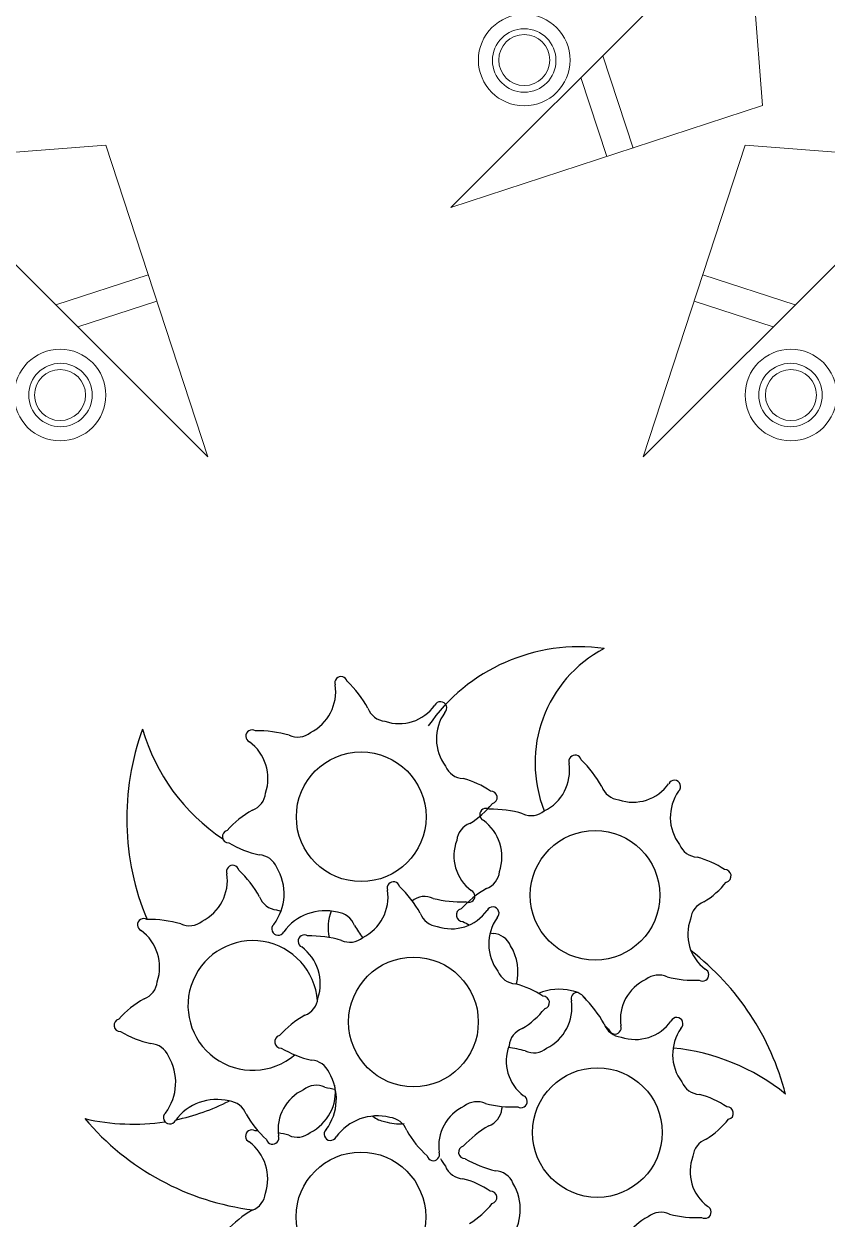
# Model space of a CAD drawing. Header units: millimetres. Extents: x 105 to 1807, y -268 to 915.
# Drawn here: x 988.676 to 989.153, y 436.076 to 436.787 of the extents above; entities that cross this region are included whole.
import ezdxf

# ---------------------------------------------------------------- set-up
doc = ezdxf.new("R2010")
doc.units = ezdxf.units.MM
doc.layers.add('MUEBLES', color=12, linetype='Continuous')

# ---------------------------------------------------------------- blocks, each defined once
blk = doc.blocks.new('nueva mesa comedor')
at = {"layer": 'MUEBLES', "color": 8, "lineweight": 0}
for p, q in [((1164.86456, 522.7895, -0.00572), (1165.02502, 522.94997, -0.00572)), ((1165.02502, 522.94997, -0.00572), (1164.96985, 522.78135, -0.00572)), ((1165.26057, 522.94997, -0.00572), (1165.31575, 522.78135, -0.00572)), ((1165.42103, 522.7895, -0.00572), (1165.26057, 522.94997, -0.00572)), ((1164.99743, 522.86566, -0.00572), (1164.9547, 522.87964, -0.00572)), ((1165.28816, 522.86566, -0.00572), (1165.3309, 522.87964, -0.00572)), ((1164.99277, 522.85141, -0.00572), (1164.94281, 522.86776, -0.00572)), ((1165.29282, 522.85141, -0.00572), (1165.34278, 522.86776, -0.00572)), ((1165.12907, 522.81513, -0.00572), (1164.96044, 522.75995, -0.00572)), ((1164.96859, 522.65466, -0.00572), (1165.12907, 522.81513, -0.00572)), ((1164.96985, 522.78135, -0.00572), (1164.86456, 522.7895, -0.00572)), ((1165.31575, 522.78135, -0.00572), (1165.42103, 522.7895, -0.00572)), ((1165.0305, 522.78288, -0.00572), (1165.04685, 522.73291, -0.00572)), ((1165.04475, 522.78754, -0.00572), (1165.05874, 522.7448, -0.00572)), ((1164.96044, 522.75995, -0.00572), (1164.96859, 522.65466, -0.00572))]:
    blk.add_line(p, q, dxfattribs=at)
at = {"layer": 'MUEBLES', "color": 4, "extrusion": (-0.001197, -0.00017894, 0.999999)}
for centre in [(1165.17689, 523.36087, -1.48839), (1165.04899, 523.31524, -1.48839), (1165.14846, 523.2554, -1.48839), (1165.05024, 523.18688, -1.48839), (1165.17675, 523.1444, -1.48839)]:
    blk.add_circle(centre, 0.03507, dxfattribs=at)
at = {"layer": 'MUEBLES', "color": 8, "lineweight": 0}
for centre, radius in [((1164.94513, 522.9165, -0.00572), 0.02479), ((1165.34046, 522.9165, -0.00572), 0.02479), ((1164.94537, 522.9165, -0.00572), 0.01718), ((1165.34022, 522.9165, -0.00572), 0.01718), ((1164.94513, 522.9165, -0.00572), 0.0138), ((1165.34046, 522.9165, -0.00572), 0.0138), ((1165.08939, 522.73527, -0.00572), 0.02479), ((1165.08939, 522.73551, -0.00572), 0.01718), ((1165.08939, 522.73527, -0.00572), 0.0138)]:
    blk.add_circle(centre, radius, dxfattribs=at)
at = {"layer": 'MUEBLES', "color": 4, "extrusion": (-0.001197, -0.00017894, 0.999999)}
for centre, radius, start, end in [((1165.01167, 523.38233, -1.48839), 0.02363, 294.63988, 8.38003), ((1165.11824, 523.35687, -1.48839), 0.02756, 143.00653, 211.10706), ((1165.14387, 523.32307, -1.48839), 0.04878, 121.89505, 141.12253), ((1165.20735, 523.40655, -1.48839), 0.05687, 299.88193, 317.68669), ((1164.99089, 523.35823, -1.48839), 0.00341, 59.3875, 244.24822), ((1164.99563, 523.30541, -1.48839), 0.05584, 75.11666, 93.08538), ((1165.01456, 523.36935, -1.48839), 0.01098, 245.28263, 309.35219), ((1165.23949, 523.34695, -1.48839), 0.01098, 110.28263, 174.35219), ((1165.21787, 523.21663, -1.48839), 0.1415, 40.0511, 82.9585), ((1164.97543, 523.33638, -1.48839), 0.0234, 339.23609, 53.33793), ((1165.10674, 523.35038, -1.48839), 0.00341, 104.3875, 272.61598), ((1165.13426, 523.38735, -1.48839), 0.04878, 235.88095, 255.10843), ((1165.25202, 523.34021, -1.48839), 0.02473, 161.56987, 233.59229), ((1165.10478, 523.34686, -1.48839), 0.01098, 202.65129, 266.72085), ((1165.12109, 523.32925, -1.48839), 0.01098, 22.65129, 86.72085), ((1165.09148, 523.28046, -1.48839), 0.05687, 59.31679, 77.12155), ((1165.11163, 523.31868, -1.48839), 0.02456, 25.55713, 37.06297), ((1164.98639, 523.32916, -1.48839), 0.01098, 290.28263, 354.35219), ((1165.12065, 523.32595, -1.48839), 0.00341, 284.3875, 92.61598), ((1165.11115, 523.32249, -1.48839), 0.02363, 294.63988, 8.38003), ((1165.13775, 523.32706, -1.48839), 0.00341, 14.3875, 199.24822), ((1165.10279, 523.28587, -1.48839), 0.05685, 29.88594, 47.69359), ((1165.01597, 523.27745, -1.48839), 0.04878, 121.89505, 141.12253), ((1165.07945, 523.36093, -1.48839), 0.05687, 299.88193, 317.68669), ((1165.19339, 523.31612, -1.48839), 0.00341, 312.75526, 154.24822), ((1165.21131, 523.30676, -1.48839), 0.01098, 65.28263, 129.35219), ((1165.22465, 523.31815, -1.48839), 0.00341, 14.3875, 199.24822), ((1165.18969, 523.27695, -1.48839), 0.05685, 29.88594, 47.69359), ((1165.23586, 523.31724, -1.48839), 0.00341, 239.3875, 64.24822), ((1165.11158, 523.30132, -1.48839), 0.01098, 110.28263, 174.35219), ((1165.16238, 523.318, -1.48839), 0.01098, 200.28263, 264.35219), ((1165.16802, 523.3338, -1.48839), 0.02756, 255.89642, 323.99695), ((1165.21772, 523.29703, -1.48839), 0.02756, 143.00653, 211.10706), ((1165.21523, 523.29323, -1.48839), 0.02456, 116.28929, 188.56033), ((1165.19805, 523.31358, -1.48839), 0.02363, 294.63988, 8.38003), ((1165.23314, 523.37629, -1.48839), 0.062, 253.85014, 259.27454), ((1165.23314, 523.37629, -1.48839), 0.062, 269.45635, 270.9003), ((1165.30019, 523.19648, -1.48839), 0.11421, 76.84394, 98.69332), ((1164.97884, 523.30476, -1.48839), 0.00341, 104.3875, 272.61598), ((1165.15634, 523.28691, -1.48839), 0.02358, 70.91353, 96.73279), ((1165.16297, 523.29827, -1.48839), 0.01098, 47.35013, 84.35219), ((1165.24928, 523.30909, -1.48839), 0.01098, 200.28263, 264.35219), ((1165.25491, 523.32489, -1.48839), 0.02756, 255.89642, 323.99695), ((1165.30019, 523.19648, -1.48839), 0.11421, 101.68689, 117.08098), ((1165.28028, 523.3072, -1.48839), 0.00341, 312.75526, 154.24822), ((1165.00636, 523.34173, -1.48839), 0.04878, 235.88095, 255.10843), ((1165.09036, 523.29838, -1.48839), 0.00341, 59.3875, 244.24822), ((1165.09511, 523.24557, -1.48839), 0.05584, 75.11666, 93.08538), ((1165.12412, 523.29459, -1.48839), 0.02473, 161.56987, 164.56954), ((1165.11404, 523.30951, -1.48839), 0.01098, 245.28263, 309.35219), ((1165.30462, 523.28811, -1.48839), 0.02756, 143.00653, 211.10706), ((1165.08441, 523.32926, -1.48839), 0.1415, 194.26357, 232.51901), ((1165.01905, 523.38322, -1.48839), 0.11421, 231.05641, 264.46354), ((1164.99319, 523.28363, -1.48839), 0.01098, 22.65129, 86.72085), ((1165.07491, 523.27653, -1.48839), 0.0234, 339.23609, 53.33793), ((1164.98373, 523.27305, -1.48839), 0.02456, 324.78197, 37.06297), ((1165.182, 523.23666, -1.48839), 0.05584, 75.11666, 81.08502), ((1165.20094, 523.30059, -1.48839), 0.01098, 245.28263, 309.35219), ((1165.20426, 523.28702, -1.48839), 0.01098, 202.65129, 266.72085), ((1165.23536, 523.24649, -1.48839), 0.03507, 184.08513, 130.40851), ((1165.08341, 523.26113, -1.48839), 0.01098, 65.28263, 129.35219), ((1165.19095, 523.22062, -1.48839), 0.05687, 59.31679, 77.12155), ((1165.29115, 523.2781, -1.48839), 0.01098, 202.65129, 266.72085), ((1165.02844, 523.24129, -1.48839), 0.02358, 70.91353, 144.73129), ((1165.08733, 523.2476, -1.48839), 0.02456, 116.28929, 188.56033), ((1165.10524, 523.33066, -1.48839), 0.062, 253.85014, 262.47947), ((1165.08586, 523.26932, -1.48839), 0.01098, 290.28263, 354.35219), ((1165.22013, 523.26611, -1.48839), 0.00341, 284.3875, 92.61598), ((1165.27785, 523.2117, -1.48839), 0.05687, 59.31679, 77.12155), ((1165.03953, 523.25854, -1.48839), 0.00341, 14.3875, 199.24822), ((1165.03507, 523.25264, -1.48839), 0.01098, 20.28263, 84.35219), ((1165.17892, 523.30109, -1.48839), 0.05687, 299.88193, 317.68669), ((1165.30702, 523.2572, -1.48839), 0.00341, 284.3875, 92.61598), ((1165.00611, 523.25638, -1.48839), 0.00341, 132.75526, 334.24822), ((1165.01293, 523.25397, -1.48839), 0.02363, 294.63988, 8.38003), ((1165.00457, 523.21735, -1.48839), 0.05685, 44.65945, 47.69359), ((1165.09891, 523.28612, -1.48839), 0.06122, 208.99401, 226.15295), ((1165.11544, 523.2176, -1.48839), 0.04878, 121.89505, 141.12253), ((1165.26582, 523.29217, -1.48839), 0.05687, 299.88193, 317.68669), ((1165.07832, 523.24491, -1.48839), 0.00341, 104.3875, 272.61598), ((1165.21106, 523.24148, -1.48839), 0.01098, 110.28263, 174.35219), ((1165.06416, 523.24948, -1.48839), 0.01098, 212.65483, 264.35219), ((1165.05981, 523.24282, -1.48839), 0.00341, 194.3875, 204.04591), ((1165.05981, 523.24282, -1.48839), 0.00341, 269.68778, 19.24822), ((1165.10583, 523.28188, -1.48839), 0.04878, 235.88095, 255.10843), ((1165.2236, 523.23474, -1.48839), 0.02473, 161.56987, 233.59229), ((1165.29796, 523.23257, -1.48839), 0.01098, 110.28263, 174.35219), ((1165.06979, 523.26528, -1.48839), 0.02756, 255.89642, 293.54728), ((1165.1195, 523.22851, -1.48839), 0.02756, 166.56596, 211.10706), ((1165.09267, 523.22378, -1.48839), 0.01098, 22.65129, 86.72085), ((1164.99214, 523.22987, -1.48839), 0.00341, 59.3875, 244.24822), ((1164.99688, 523.17705, -1.48839), 0.05584, 75.11666, 93.08538), ((1165.01582, 523.24099, -1.48839), 0.01098, 245.28263, 309.35219), ((1165.08321, 523.21321, -1.48839), 0.02456, 324.78197, 37.06297), ((1165.31049, 523.22583, -1.48839), 0.02473, 161.56987, 233.59229), ((1164.97668, 523.20802, -1.48839), 0.0234, 339.23609, 53.33793), ((1165.20744, 523.21177, -1.48839), 0.00341, 239.3875, 64.24822), ((1165.10603, 523.2185, -1.48839), 0.01098, 202.65129, 266.72085), ((1165.1868, 523.18776, -1.48839), 0.02456, 116.28929, 188.56033), ((1165.18289, 523.20129, -1.48839), 0.01098, 65.28263, 129.35219), ((1165.13109, 523.17487, -1.48839), 0.05685, 29.88594, 37.9001), ((1165.20472, 523.27082, -1.48839), 0.062, 253.85014, 270.9003), ((1165.1701, 523.2043, -1.48839), 0.02456, 338.86656, 12.81499), ((1165.22168, 523.20512, -1.48839), 0.00341, 312.75526, 154.24822), ((1165.09273, 523.1521, -1.48839), 0.05687, 75.46272, 77.12155), ((1165.12791, 523.18144, -1.48839), 0.02358, 70.91353, 144.73129), ((1165.09273, 523.1521, -1.48839), 0.05687, 59.31679, 63.37392), ((1165.13454, 523.1928, -1.48839), 0.01098, 20.28263, 84.35219), ((1165.19067, 523.207, -1.48839), 0.01098, 200.28263, 264.35219), ((1165.19631, 523.22281, -1.48839), 0.02756, 255.89642, 323.99695), ((1165.24601, 523.18603, -1.48839), 0.02756, 143.00653, 211.10706), ((1165.26978, 523.19238, -1.48839), 0.01098, 65.28263, 129.35219), ((1165.29162, 523.26191, -1.48839), 0.062, 253.85014, 270.9003), ((1165.29433, 523.20285, -1.48839), 0.00341, 239.3875, 64.24822), ((1164.98764, 523.2008, -1.48839), 0.01098, 290.28263, 354.35219), ((1165.10559, 523.19654, -1.48839), 0.00341, 132.75526, 334.24822), ((1165.1219, 523.19759, -1.48839), 0.00341, 284.3875, 92.61598), ((1165.19839, 523.22628, -1.48839), 0.06122, 208.99401, 226.15295), ((1165.21481, 523.17253, -1.48839), 0.02358, 70.91353, 76.96338), ((1165.2737, 523.17885, -1.48839), 0.02456, 116.28929, 188.56033), ((1165.16205, 523.14531, -1.48839), 0.1415, 340.03409, 22.70107), ((1165.01722, 523.14909, -1.48839), 0.04878, 121.89505, 141.12253), ((1165.0807, 523.23257, -1.48839), 0.05687, 299.88193, 317.68669), ((1165.11865, 523.18739, -1.48839), 0.00341, 59.3875, 244.24822), ((1165.1234, 523.13457, -1.48839), 0.05584, 75.11666, 93.08538), ((1165.14233, 523.19851, -1.48839), 0.01098, 245.28263, 309.35219), ((1165.22144, 523.18389, -1.48839), 0.01098, 20.28263, 84.35219), ((1165.11284, 523.17296, -1.48839), 0.01098, 110.28263, 174.35219), ((1165.1032, 523.16554, -1.48839), 0.0234, 339.23609, 53.33793), ((1165.15929, 523.18298, -1.48839), 0.00341, 194.3875, 19.24822), ((1165.28528, 523.21737, -1.48839), 0.06122, 208.99401, 226.15295), ((1164.98009, 523.17639, -1.48839), 0.00341, 104.3875, 272.61598), ((1165.00761, 523.21337, -1.48839), 0.04878, 235.88095, 255.10843), ((1165.12537, 523.16622, -1.48839), 0.02473, 161.56987, 233.59229), ((1165.23255, 523.17602, -1.48839), 0.01098, 202.65129, 266.72085), ((1165.24618, 523.17407, -1.48839), 0.00341, 194.3875, 19.24822), ((1164.99445, 523.15526, -1.48839), 0.01098, 22.65129, 86.72085), ((1165.21924, 523.10962, -1.48839), 0.05687, 59.31679, 77.12155), ((1164.98498, 523.14469, -1.48839), 0.02456, 324.78197, 37.06297), ((1165.11415, 523.15832, -1.48839), 0.01098, 290.28263, 354.35219), ((1165.24842, 523.15512, -1.48839), 0.00341, 284.3875, 92.61598), ((1165.19164, 523.06692, -1.48839), 0.10769, 16.21143, 56.17465), ((1165.20721, 523.19009, -1.48839), 0.05687, 299.88193, 317.68669), ((1165.08466, 523.13277, -1.48839), 0.01098, 65.28263, 129.35219), ((1165.14373, 523.10661, -1.48839), 0.04878, 121.89505, 141.12253), ((1165.10921, 523.14325, -1.48839), 0.00341, 239.3875, 64.24822), ((1165.02969, 523.11292, -1.48839), 0.02358, 70.91353, 144.73129), ((1165.01275, 523.11529, -1.48839), 0.06995, 297.7208, 21.79734), ((1165.08858, 523.11924, -1.48839), 0.02456, 116.28929, 188.56033), ((1165.1065, 523.2023, -1.48839), 0.062, 253.85014, 270.9003), ((1165.10661, 523.13392, -1.48839), 0.00341, 104.3875, 272.61598), ((1165.23935, 523.13049, -1.48839), 0.01098, 110.28263, 174.35219), ((1165.00736, 523.12802, -1.48839), 0.00341, 132.75526, 334.24822), ((1165.03632, 523.12428, -1.48839), 0.01098, 20.28263, 84.35219), ((1165.25189, 523.12375, -1.48839), 0.02473, 161.56987, 233.59229), ((1165.10017, 523.15776, -1.48839), 0.06122, 208.99401, 226.15295), ((1165.13412, 523.17089, -1.48839), 0.04878, 235.88095, 255.10843), ((1165.12096, 523.11279, -1.48839), 0.01098, 22.65129, 86.72085), ((1165.06106, 523.11446, -1.48839), 0.00341, 194.3875, 19.24822), ((1165.1115, 523.10222, -1.48839), 0.02456, 324.78197, 37.06297), ((1165.21509, 523.07676, -1.48839), 0.02456, 116.28929, 188.56033), ((1165.21118, 523.0903, -1.48839), 0.01098, 65.28263, 129.35219), ((1165.23301, 523.15983, -1.48839), 0.062, 253.85014, 270.9003), ((1165.23573, 523.10077, -1.48839), 0.00341, 239.3875, 64.24822), ((1165.05883, 523.15165, -1.48839), 0.09921, 262.15743, 325.36989), ((1165.15621, 523.07045, -1.48839), 0.02358, 70.91353, 144.73129), ((1165.16283, 523.0818, -1.48839), 0.01098, 20.28263, 84.35219), ((1165.13388, 523.08555, -1.48839), 0.00341, 132.75526, 334.24822), ((1165.22668, 523.11528, -1.48839), 0.06122, 208.99401, 226.15295), ((1165.18758, 523.07198, -1.48839), 0.00341, 194.3875, 19.24822)]:
    blk.add_arc(centre, radius, start, end, dxfattribs=at)

msp = doc.modelspace()

# ---------------------------------------------------------------- block references
at = {"layer": 'MUEBLES', "xscale": 1.100000000000023, "yscale": 1.100000000000023, "zscale": 1.100000000000023, "rotation": 180}
msp.add_blockref('nueva mesa comedor', (2270.57162, 1011.77405), dxfattribs=at)

doc.saveas('drawing.dxf')
